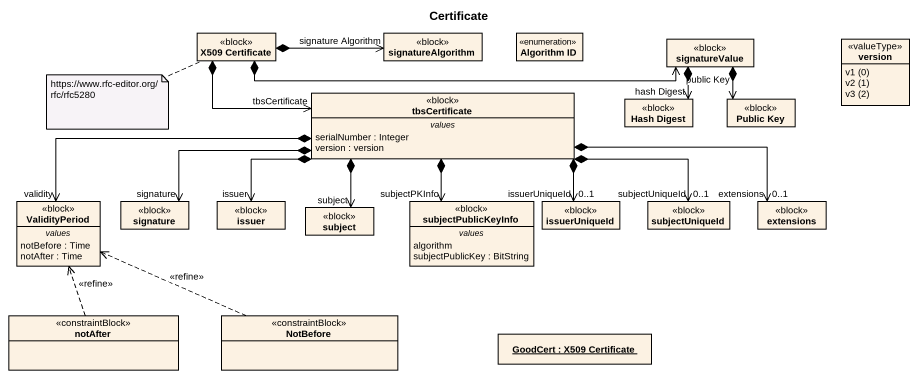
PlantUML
@startuml
title Certificate
hide circle
hide empty members
class "X509 Certificate" as X509_Certificate <<block>>
class signatureAlgorithm <<block>>
enum "Algorithm ID" as Algorithm_ID
class signatureValue <<block>>
enum version <<valueType>> {
  {field} v1 (0)
  {field} v2 (1)
  {field} v3 (2)
}
class tbsCertificate <<block>> {
  -- values --
  serialNumber : Integer
  version : version
}
class "Hash Digest" as Hash_Digest <<block>>
class "Public Key" as Public_Key <<block>>
class ValidityPeriod <<block>> {
  -- values --
  notBefore : Time
  notAfter : Time
}
class signature <<block>>
class issuer <<block>>
class subject <<block>>
class subjectPublicKeyInfo <<block>> {
  -- values --
  algorithm
  subjectPublicKey : BitString
}
class issuerUniqueId <<block>>
class subjectUniqueId <<block>>
class extensions <<block>>
class notAfter <<constraintBlock>>
class NotBefore <<constraintBlock>>
object "GoodCert : X509 Certificate" as GoodCert
X509_Certificate *-right-> "signature Algorithm" signatureAlgorithm
X509_Certificate *-right-> signatureValue
X509_Certificate *-right-> "tbsCertificate" tbsCertificate
signatureValue *--> "hash Digest" Hash_Digest
signatureValue *--> "public Key" Public_Key
tbsCertificate *-left-> "validity" ValidityPeriod
tbsCertificate *-left-> "signature" signature
tbsCertificate *-left-> "issuer" issuer
tbsCertificate *--> "subject" subject
tbsCertificate *--> "subjectPKInfo" subjectPublicKeyInfo
tbsCertificate *--> "issuerUniqueId\n0..1" issuerUniqueId
tbsCertificate *-right-> "subjectUniqueId\n0..1" subjectUniqueId
tbsCertificate *-right-> "extensions\n0..1" extensions
notAfter .up.> ValidityPeriod : <<refine>>
NotBefore .left.> ValidityPeriod : <<refine>>
note left of X509_Certificate : https://www.rfc-editor.org/rfc/rfc5280
@enduml
